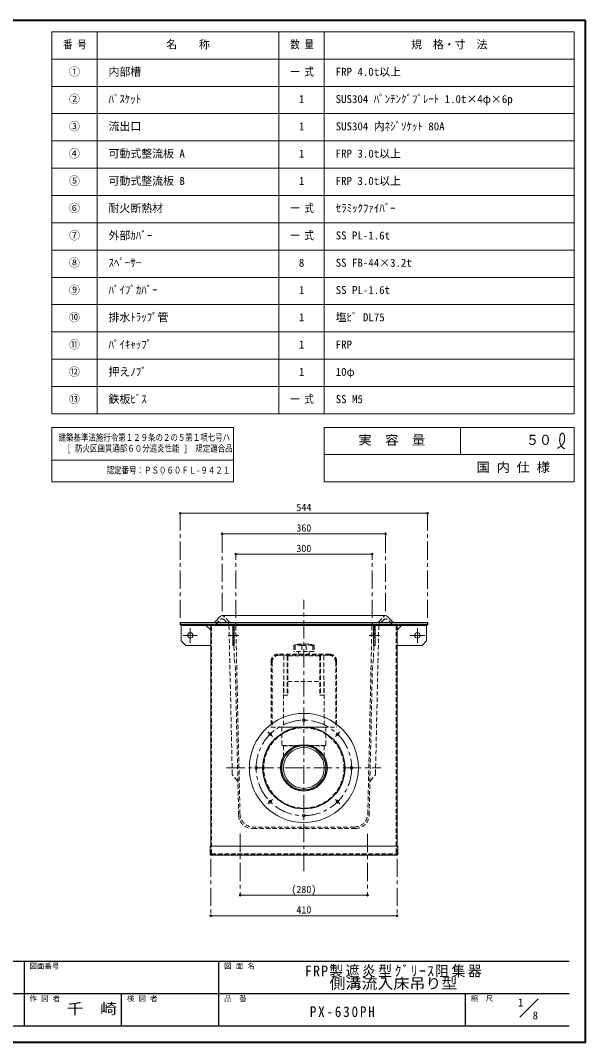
# Model space of a CAD drawing. Units: millimetres at full size, sheet at 1:8. Extents: x -1685 to 1555, y -1115 to 1133.
# Drawn here: x 312 to 1555, y -1115 to 1133 of the extents above; entities that cross this region are included whole.
import ezdxf
from ezdxf.enums import TextEntityAlignment as Align

# ---------------------------------------------------------------- set-up
doc = ezdxf.new("R2010")
doc.units = ezdxf.units.MM
doc.header["$LTSCALE"] = 8
doc.header["$PDMODE"] = 32
doc.header["$PDSIZE"] = 4
doc.linetypes.add('CHAIN1', pattern=[8, 5, -1, 1, -1])
doc.linetypes.add('DASHED1', pattern=[1.8, 1.2, -0.6])
doc.layers.add('0-0_ﾚｲﾔ1', color=4, linetype='Continuous', lineweight=9)
doc.styles.add('ＭＳ ゴシック', font='')
doc.styles.get('ＭＳ ゴシック').set_extended_font_data('MS Gothic')

msp = doc.modelspace()

# ---------------------------------------------------------------- linework, layer by layer
at = {"layer": '0-0_ﾚｲﾔ1', "color": 1, "lineweight": 40}
for p, q in [((1555.424, 1133.018), (-1684.576, 1133.018)), ((1555.424, -1114.982), (1555.424, 1133.018)), ((1555.424, -1114.982), (-1684.576, -1114.982))]:
    msp.add_line(p, q, dxfattribs=at)
at = {"layer": '0-0_ﾚｲﾔ1', "color": 3, "lineweight": 18}
for p, q in [((1530.424, 1108.018), (380.424, 1108.018)), ((380.424, 268.018), (380.424, 1108.018)), ((480.424, 268.018), (480.424, 1108.018)), ((880.424, 268.018), (880.424, 1108.018)), ((980.424, 268.018), (980.424, 1108.018)), ((1530.424, 268.018), (1530.424, 1108.018)), ((1530.424, 1048.018), (380.424, 1048.018)), ((1530.424, 988.018), (380.424, 988.018)), ((1530.424, 928.018), (380.424, 928.018)), ((1530.424, 868.018), (380.424, 868.018)), ((1530.424, 808.018), (380.424, 808.018)), ((1530.424, 748.018), (380.424, 748.018)), ((1530.424, 688.018), (380.424, 688.018)), ((1530.424, 628.018), (380.424, 628.018)), ((1530.424, 568.018), (380.424, 568.018)), ((1530.424, 508.018), (380.424, 508.018)), ((1530.424, 448.018), (380.424, 448.018)), ((1530.424, 388.018), (380.424, 388.018)), ((1530.424, 328.018), (380.424, 328.018)), ((1530.424, 268.018), (380.424, 268.018)), ((380.424, 118.018), (380.424, 238.018)), ((980.424, 118.018), (980.424, 238.018)), ((1530.424, 238.018), (980.424, 238.018)), ((1280.424, 238.018), (1280.424, 178.018)), ((1530.424, 118.018), (1530.424, 238.018)), ((780.424, 166.018), (380.424, 166.018)), ((1530.424, 178.018), (980.424, 178.018)), ((780.424, 118.018), (380.424, 118.018)), ((1530.424, 118.018), (980.424, 118.018))]:
    msp.add_line(p, q, dxfattribs=at)
at = {"layer": '0-0_ﾚｲﾔ1'}
for p, q in [((1207.424, 49.018), (663.424, 49.018)), ((755.424, 4.018), (1115.424, 4.018)), ((1085.424, -40.982), (785.424, -40.982)), ((720.424, -197.582), (730.424, -207.582)), ((1150.424, -197.582), (1140.424, -207.582)), ((795.424, -790.982), (1075.424, -790.982)), ((730.424, -835.982), (1140.424, -835.982))]:
    msp.add_line(p, q, dxfattribs=at)
at = {"layer": '0-0_ﾚｲﾔ1', "linetype": 'CHAIN1'}
for p, q in [((663.424, -180.982), (663.424, 49.018)), ((1207.424, -180.982), (1207.424, 49.018)), ((755.424, -165.982), (755.424, 4.018)), ((1115.424, -165.982), (1115.424, 4.018)), ((785.424, -180.982), (785.424, -40.982)), ((1085.424, -180.982), (1085.424, -40.982)), ((935.424, -737.982), (935.424, -140.982)), ((701.424, -219.582), (669.424, -219.582)), ((685.424, -235.582), (685.424, -203.582)), ((768.824, -219.582), (792.024, -219.582)), ((1102.024, -219.582), (1078.824, -219.582)), ((1169.424, -219.582), (1201.424, -219.582)), ((1185.424, -235.582), (1185.424, -203.582)), ((856.228, -431.786), (866.127, -441.685)), ((1004.72, -441.685), (1014.62, -431.786)), ((765.424, -510.982), (1105.424, -510.982)), ((866.127, -580.278), (856.228, -590.178)), ((1004.72, -580.278), (1014.62, -590.178)), ((795.424, -655.982), (795.424, -790.982)), ((1075.424, -655.982), (1075.424, -790.982)), ((730.424, -710.582), (730.424, -835.982)), ((1140.424, -710.582), (1140.424, -835.982))]:
    msp.add_line(p, q, dxfattribs=at)
at = {"layer": '0-0_ﾚｲﾔ1', "color": 7, "lineweight": 18}
for p, q in [((740.106, -189.48), (751.851, -177.484)), ((755.424, -175.982), (1115.424, -175.982)), ((1130.742, -189.48), (1118.996, -177.484)), ((665.424, -195.982), (665.424, -197.582)), ((1207.424, -197.582), (665.424, -197.582)), ((730.424, -198.382), (730.424, -682.982)), ((778.824, -197.582), (778.824, -241.582)), ((782.024, -197.582), (782.024, -241.582)), ((1088.824, -197.582), (1088.824, -241.582)), ((1092.024, -197.582), (1092.024, -241.582)), ((1140.424, -198.382), (1140.424, -682.982)), ((1205.424, -195.982), (1205.424, -197.582)), ((778.824, -241.582), (782.024, -241.582)), ((1092.024, -241.582), (1088.824, -241.582)), ((1142.024, -682.982), (728.824, -682.982)), ((728.824, -701.382), (728.824, -682.982)), ((1142.024, -701.382), (1142.024, -682.982)), ((730.424, -702.982), (1140.424, -702.982)), ((1410.446, -1059.388), (1450.852, -1018.982))]:
    msp.add_line(p, q, dxfattribs=at)
at = {"layer": '0-0_ﾚｲﾔ1', "linetype": 'DASHED1'}
for p, q in [((770.742, -189.48), (758.996, -177.484)), ((1100.106, -189.48), (1111.851, -177.484)), ((732.024, -698.982), (732.024, -197.582)), ((742.064, -194.48), (751.851, -184.484)), ((758.996, -184.484), (768.783, -194.48)), ((777.826, -524.253), (770.378, -189.109)), ((794.772, -611.648), (785.532, -195.871)), ((1076.076, -611.648), (1085.315, -195.871)), ((1093.021, -524.253), (1100.469, -189.109)), ((1111.851, -184.484), (1102.064, -194.48)), ((1128.783, -194.48), (1118.996, -184.484)), ((1138.824, -197.582), (1138.824, -698.182)), ((778.824, -213.582), (782.024, -213.582)), ((1092.024, -213.582), (1088.824, -213.582)), ((782.024, -225.582), (778.824, -225.582)), ((913.03, -241.786), (913.03, -254.982)), ((916.022, -241.786), (913.03, -241.786)), ((921.729, -239.075), (913.816, -240.81)), ((916.022, -241.786), (916.022, -254.982)), ((922.585, -238.982), (948.262, -238.982)), ((930.584, -241.786), (930.584, -254.982)), ((940.264, -241.786), (930.584, -241.786)), ((940.264, -241.786), (940.264, -254.982)), ((949.119, -239.075), (957.031, -240.81)), ((954.826, -241.786), (954.826, -254.982)), ((1088.824, -225.582), (1092.024, -225.582)), ((992.424, -260.982), (878.424, -260.982)), ((990.424, -262.982), (880.424, -262.982)), ((891.404, -264.482), (891.404, -350.982)), ((898.904, -264.482), (898.904, -350.982)), ((900.203, -265.482), (900.203, -350.982)), ((901.203, -264.482), (932.029, -264.482)), ((957.817, -254.982), (913.03, -254.982)), ((923.424, -254.982), (923.424, -260.982)), ((932.029, -262.982), (932.029, -264.482)), ((938.818, -262.982), (938.818, -264.482)), ((969.645, -264.482), (938.818, -264.482)), ((947.424, -254.982), (947.424, -260.982)), ((970.645, -265.482), (970.645, -350.982)), ((971.944, -264.482), (971.944, -350.982)), ((979.444, -264.482), (979.444, -350.982)), ((791.838, -614.648), (784.521, -285.406)), ((863.424, -275.982), (863.424, -420.982)), ((865.424, -277.982), (865.424, -420.982)), ((1005.424, -277.982), (1005.424, -420.982)), ((1007.424, -275.982), (1007.424, -420.982)), ((1079.01, -614.648), (1086.326, -285.406)), ((890.424, -320.982), (891.404, -320.982)), ((890.424, -320.982), (890.424, -421.482)), ((900.203, -320.982), (970.645, -320.982)), ((979.444, -320.982), (980.424, -320.982)), ((980.424, -320.982), (980.424, -421.482)), ((900.203, -350.982), (891.404, -350.982)), ((970.645, -350.982), (979.444, -350.982)), ((863.424, -420.982), (1007.424, -420.982)), ((886.924, -421.482), (983.924, -421.482)), ((983.924, -421.482), (983.924, -461.482)), ((886.924, -461.482), (983.924, -461.482)), ((890.424, -462.482), (890.424, -492.892)), ((983.924, -461.482), (980.424, -462.482)), ((789.102, -539.646), (778.963, -527.318)), ((1081.745, -539.646), (1091.884, -527.318)), ((1049.017, -643.982), (821.83, -643.982)), ((1046.083, -640.982), (824.764, -640.982)), ((730.424, -700.582), (730.424, -682.982)), ((1140.424, -700.582), (1140.424, -682.982)), ((731.224, -701.382), (1138.824, -701.382)), ((732.824, -699.782), (1137.224, -699.782)), ((750.424, -699.782), (750.424, -701.382)), ((1120.424, -699.782), (1120.424, -701.382))]:
    msp.add_line(p, q, dxfattribs=at)
at = {"layer": '0-0_ﾚｲﾔ1', "color": 5, "lineweight": 25}
for p, q in [((663.424, -190.982), (663.424, -195.982)), ((663.424, -190.982), (1207.424, -190.982)), ((1207.424, -195.982), (663.424, -195.982)), ((1207.424, -190.982), (1207.424, -195.982))]:
    msp.add_line(p, q, dxfattribs=at)
at = {"layer": '0-0_ﾚｲﾔ1', "color": 6, "lineweight": 25}
for p, q in [((-1648.576, -936.125), (1519.424, -936.125)), ((319.424, -936.125), (319.424, -1078.982)), ((747.995, -1078.982), (747.995, -936.125)), ((1519.424, -1007.553), (-109.148, -1007.553)), ((533.709, -1078.982), (533.709, -1007.553)), ((1290.852, -1078.982), (1290.852, -1007.553)), ((1519.424, -1078.982), (-1648.576, -1078.982))]:
    msp.add_line(p, q, dxfattribs=at)
at = {"layer": '0-0_ﾚｲﾔ1', "color": 3, "lineweight": 18}
for points in [[(780.424, 118.018), (780.424, 238.018), (380.424, 238.018)], [(1493.25, 192.008), (1494.12, 192.509), (1495.615, 193.38), (1497.098, 194.274), (1498.558, 195.202), (1499.988, 196.179), (1501.38, 197.218), (1502.166, 197.854), (1502.743, 198.35), (1503.708, 199.242), (1504.623, 200.184), (1505.474, 201.178), (1506.248, 202.225), (1506.932, 203.328), (1507.282, 203.994), (1507.534, 204.536), (1507.914, 205.496), (1508.23, 206.483), (1508.486, 207.49), (1508.684, 208.51), (1508.829, 209.537), (1508.89, 210.133), (1508.936, 210.749), (1508.981, 211.811), (1508.991, 212.872), (1508.975, 213.936), (1508.945, 215.005), (1508.909, 216.082), (1508.89, 216.71), (1508.872, 217.372), (1508.829, 218.514), (1508.738, 219.648), (1508.559, 220.76), (1508.256, 221.837), (1507.789, 222.865), (1507.428, 223.434), (1507.197, 223.739), (1506.75, 224.235), (1506.252, 224.676), (1505.713, 225.041)], [(1505.713, 225.041), (1505.144, 225.309), (1504.557, 225.457), (1504.212, 225.481), (1503.928, 225.462), (1503.441, 225.356), (1502.963, 225.168), (1502.502, 224.91), (1502.064, 224.597), (1501.655, 224.24), (1501.435, 224.019), (1501.13, 223.673), (1500.669, 223.041), (1500.285, 222.372), (1499.968, 221.673), (1499.708, 220.95), (1499.494, 220.212), (1499.389, 219.78), (1499.272, 219.237), (1499.105, 218.296), (1498.973, 217.35), (1498.869, 216.399), (1498.782, 215.446), (1498.703, 214.489), (1498.658, 213.933), (1498.602, 213.27), (1498.507, 212.127), (1498.428, 210.983), (1498.381, 209.842), (1498.38, 208.704), (1498.441, 207.571), (1498.512, 206.917), (1498.596, 206.35), (1498.789, 205.379), (1499.037, 204.416), (1499.332, 203.464), (1499.669, 202.525), (1500.038, 201.599), (1500.266, 201.07), (1500.436, 200.688)], [(1500.436, 200.688), (1500.74, 200.036), (1501.057, 199.392), (1501.388, 198.753), (1501.734, 198.119), (1502.095, 197.488), (1502.312, 197.124), (1502.572, 196.699), (1503.042, 195.977), (1503.542, 195.278), (1504.08, 194.617), (1504.659, 194.006), (1505.286, 193.459), (1505.674, 193.177), (1506.007, 192.966), (1506.606, 192.643), (1507.234, 192.362), (1507.885, 192.116), (1508.551, 191.894), (1509.227, 191.686), (1509.621, 191.569)]]:
    msp.add_lwpolyline(points, dxfattribs=at)
at = {"layer": '0-0_ﾚｲﾔ1'}
for points in [[(665.424, -197.582), (665.424, -231.582), (675.424, -241.582), (730.424, -241.582)], [(1205.424, -197.582), (1205.424, -231.582), (1195.424, -241.582), (1140.424, -241.582)]]:
    msp.add_lwpolyline(points, dxfattribs=at)
at = {"layer": '0-0_ﾚｲﾔ1', "linetype": 'DASHED1'}
for points in [[(780.642, -200.871), (782.2, -270.982), (784.521, -285.406)], [(1090.205, -200.871), (1088.647, -270.982), (1086.326, -285.406)], [(954.826, -241.786), (957.817, -241.786), (957.817, -254.982)], [(886.924, -421.482), (886.924, -461.482), (890.424, -462.482)], [(890.424, -462.482), (980.424, -462.482), (980.424, -492.892)]]:
    msp.add_lwpolyline(points, dxfattribs=at)
at = {"layer": '0-0_ﾚｲﾔ1'}
for centre, radius in [((685.424, -219.582), 6), ((1185.424, -219.582), 6), ((935.424, -510.982), 48.5), ((935.424, -510.982), 45)]:
    msp.add_circle(centre, radius, dxfattribs=at)
at = {"layer": '0-0_ﾚｲﾔ1', "color": 7, "lineweight": 18}
for centre, radius in [((935.424, -510.982), 120), ((935.424, -405.982), 3), ((861.178, -436.736), 3), ((1009.67, -436.736), 3), ((830.424, -510.982), 3), ((1040.424, -510.982), 3), ((861.178, -585.228), 3), ((1009.67, -585.228), 3), ((935.424, -615.982), 3)]:
    msp.add_circle(centre, radius, dxfattribs=at)
at = {"layer": '0-0_ﾚｲﾔ1', "linetype": 'CHAIN1'}
msp.add_circle((935.424, -510.982), 105, dxfattribs=at)
at = {"layer": '0-0_ﾚｲﾔ1', "color": 5, "lineweight": 25}
for radius in [90, 51]:
    msp.add_circle((935.424, -510.982), radius, dxfattribs=at)
at = {"layer": '0-0_ﾚｲﾔ1', "color": 7, "linetype": 'DASHED1', "lineweight": 18}
msp.add_circle((935.424, -510.982), 88.4, dxfattribs=at)
at = {"layer": '0-0_ﾚｲﾔ1', "color": 7, "lineweight": 18}
for centre, radius, start, end in [((755.424, -180.982), 5, 90, 135.6053), ((1115.424, -180.982), 5, 44.3947, 90), ((729.624, -198.382), 0.8, 0, 90), ((736.533, -185.982), 5, 270, 315.6053), ((1134.314, -185.982), 5, 224.3947, 270), ((1141.224, -198.382), 0.8, 90, 180), ((730.424, -701.382), 1.6, 180, 270), ((1140.424, -701.382), 1.6, 270, 0)]:
    msp.add_arc(centre, radius, start, end, dxfattribs=at)
at = {"layer": '0-0_ﾚｲﾔ1', "linetype": 'DASHED1'}
for centre, radius, start, end in [((755.424, -180.982), 5, 44.3947, 90), ((1115.424, -180.982), 5, 90, 135.6053), ((730.424, -197.582), 1.6, 0, 90), ((738.491, -190.982), 5, 270, 315.6053), ((755.424, -187.982), 5, 44.3947, 135.6053), ((772.356, -190.982), 5, 224.3947, 270), ((774.314, -185.982), 5, 224.3947, 270), ((775.643, -200.982), 5, 1.27303, 90), ((780.534, -195.982), 5, 1.27303, 90), ((1090.314, -195.982), 5, 90, 178.72697), ((1095.204, -200.982), 5, 90, 178.72697), ((1096.533, -185.982), 5, 270, 315.6053), ((1098.491, -190.982), 5, 270, 315.6053), ((1115.424, -187.982), 5, 44.3947, 135.6053), ((1132.356, -190.982), 5, 224.3947, 270), ((1140.424, -197.582), 1.6, 90, 180), ((914.03, -241.786), 1, 102.36697, 180), ((923.303, -274.333), 33.352, 77.38992, 102.61008), ((922.585, -242.982), 4, 90, 102.36697), ((947.545, -274.333), 33.352, 77.38992, 102.61008), ((948.262, -242.982), 4, 77.63303, 90), ((956.817, -241.786), 1, 0, 77.63303), ((878.424, -275.982), 15, 90, 180), ((880.424, -277.982), 15, 90, 180), ((892.904, -264.482), 1.5, 90, 180), ((900.404, -264.482), 1.5, 90, 180), ((901.203, -265.482), 1, 90, 180), ((969.645, -265.482), 1, 0, 90), ((970.444, -264.482), 1.5, 0, 90), ((977.944, -264.482), 1.5, 0, 90), ((990.424, -277.982), 15, 0, 90), ((992.424, -275.982), 15, 0, 90), ((782.825, -524.142), 5, 181.27303, 219.43455), ((1088.023, -524.142), 5, 320.56545, 358.72697), ((785.24, -542.822), 5, 1.27303, 39.43455), ((1085.607, -542.822), 5, 140.56545, 178.72697), ((821.83, -613.982), 30, 181.27303, 270), ((824.764, -610.982), 30, 181.27303, 270), ((1046.083, -610.982), 30, 270, 358.72697), ((1049.017, -613.982), 30, 270, 358.72697), ((732.024, -699.782), 1.6, 180, 270), ((731.224, -700.582), 0.8, 180, 270), ((732.824, -698.982), 0.8, 180, 270), ((1138.024, -698.982), 0.8, 270, 0), ((1138.824, -699.782), 1.6, 270, 0), ((1139.624, -700.582), 0.8, 270, 0)]:
    msp.add_arc(centre, radius, start, end, dxfattribs=at)
at = {"layer": '0-0_ﾚｲﾔ1', "color": 1}
for p in [(663.424, 49.018), (1207.424, 49.018), (755.424, 4.018), (1115.424, 4.018), (785.424, -40.982), (1085.424, -40.982), (795.424, -790.982), (1075.424, -790.982), (730.424, -835.982), (1140.424, -835.982)]:
    msp.add_point(p, dxfattribs=at)

# ---------------------------------------------------------------- texts
at = {"layer": '0-0_ﾚｲﾔ1', "color": 7, "style": 'ＭＳ ゴシック'}
for s, height, width, p in [('番 号', 17.6, 0.85, (405.424, 1066.018)), ('数 量', 17.6, 0.85, (905.424, 1066.018)), ('一 式', 17.6, 0.85, (905.424, 1006.018)), ('一 式', 17.6, 0.85, (905.424, 706.018)), ('一 式', 17.6, 0.85, (905.424, 646.018)), ('一 式', 17.6, 0.85, (905.424, 286.018)), ('建築基準法施行令第１２９条の２の５第１項七号ハ', 14.66, 0.8, (395.424, 204.018)), ('実\u3000容\u3000量', 20.53, 1.05, (1055.424, 194.018)), ('５０', 21.99, 0.95, (1424.424, 193.018)), ('[ 防火区画貫通部６０分遮炎性能 ]\u3000規定適合品', 14.66, 0.8, (413.424, 180.018)), ('国 内 仕 様', 20.53, 1.05, (1315.424, 134.018)), ('認定番号：ＰＳ０６０ＦＬ-９４２１', 14.66, 0.8, (501.424, 132.018)), ('側溝流入床吊り型', 23.46, 1.1, (991.709, -1003.839)), ('千\u3000崎', 23.46, 1.15, (413.709, -1059.268))]:
    msp.add_text(s, height=height, dxfattribs=dict(at, width=width)).set_placement(p, align=Align.BOTTOM_LEFT)
for s, height, p in [('名\u3000\u3000称', 17.6, (632.424, 1066.018)), ('規\u3000格・寸\u3000法', 17.6, (1171.424, 1066.018)), ('①', 17.6, (418.424, 1006.018)), ('内部槽', 17.6, (505.424, 1006.018)), ('FRP 4.0t以上', 17.6, (1005.424, 1006.018)), ('②', 17.6, (418.424, 946.018)), ('ﾊﾞｽｹｯﾄ', 17.6, (505.424, 946.018)), ('1', 17.6, (924.424, 946.018)), ('SUS304 ﾊﾟﾝﾁﾝｸﾞﾌﾟﾚｰﾄ 1.0t×4φ×6p', 17.6, (1005.424, 946.018)), ('③', 17.6, (418.424, 886.018)), ('流出口', 17.6, (505.424, 886.018)), ('1', 17.6, (924.424, 886.018)), ('SUS304 内ﾈｼﾞｿｹｯﾄ 80A', 17.6, (1005.424, 886.018)), ('④', 17.6, (418.424, 826.018)), ('可動式整流板 A', 17.6, (505.424, 826.018)), ('1', 17.6, (924.424, 826.018)), ('FRP 3.0t以上', 17.6, (1005.424, 826.018)), ('⑤', 17.6, (418.424, 766.018)), ('可動式整流板 B', 17.6, (505.424, 766.018)), ('1', 17.6, (924.424, 766.018)), ('FRP 3.0t以上', 17.6, (1005.424, 766.018)), ('⑥', 17.6, (418.424, 706.018)), ('耐火断熱材', 17.6, (505.424, 706.018)), ('ｾﾗﾐｯｸﾌｧｲﾊﾞｰ', 17.6, (1005.424, 706.018)), ('⑦', 17.6, (418.424, 646.018)), ('外部ｶﾊﾞｰ', 17.6, (505.424, 646.018)), ('SS PL-1.6t', 17.6, (1005.424, 646.018)), ('⑧', 17.6, (418.424, 586.018)), ('ｽﾍﾟｰｻｰ', 17.6, (505.424, 586.018)), ('8', 17.6, (924.424, 586.018)), ('SS FB-44×3.2t', 17.6, (1005.424, 586.018)), ('⑨', 17.6, (418.424, 526.018)), ('ﾊﾟｲﾌﾟｶﾊﾞｰ', 17.6, (505.424, 526.018)), ('1', 17.6, (924.424, 526.018)), ('SS PL-1.6t', 17.6, (1005.424, 526.018)), ('⑩', 17.6, (418.424, 466.018)), ('排水ﾄﾗｯﾌﾟ管', 17.6, (505.424, 466.018)), ('1', 17.6, (924.424, 466.018)), ('塩ﾋﾞ DL75', 17.6, (1005.424, 466.018)), ('⑪', 17.6, (418.424, 406.018)), ('ﾊﾟｲｷｬｯﾌﾟ', 17.6, (505.424, 406.018)), ('1', 17.6, (924.424, 406.018)), ('FRP', 17.6, (1005.424, 406.018)), ('⑫', 17.6, (418.424, 346.018)), ('押えﾉﾌﾞ', 17.6, (505.424, 346.018)), ('1', 17.6, (924.424, 346.018)), ('10φ', 17.6, (1005.424, 346.018)), ('⑬', 17.6, (418.424, 286.018)), ('鉄板ﾋﾞｽ', 17.6, (505.424, 286.018)), ('SS M5', 17.6, (1005.424, 286.018)), ('544', 16.13, (918.924, 49.018)), ('360', 16.13, (918.924, 4.018)), ('300', 16.13, (918.924, -40.982)), ('(280)', 16.13, (907.924, -790.982)), ('410', 16.13, (918.924, -835.982)), ('図面番号', 11.73, (331.424, -956.125)), ('図 面 名', 11.73, (759.995, -956.125)), ('作 図 者', 11.73, (331.424, -1027.553)), ('検 図 者', 11.73, (545.709, -1027.553)), ('品\u3000番', 11.73, (759.995, -1027.553)), ('縮\u3000尺', 11.73, (1302.852, -1027.553)), ('1', 17.6, (1406.382, -1041.001)), ('8', 17.6, (1438.958, -1069.304))]:
    msp.add_text(s, height=height, dxfattribs=at).set_placement(p, align=Align.BOTTOM_LEFT)
at = {"layer": '0-0_ﾚｲﾔ1', "color": 7, "char_height": 23.46, "attachment_point": 7, "style": 'ＭＳ ゴシック'}
for s, insert in [('\\T1.18;\\W0.95;FRP製遮炎型ｸﾞﾘｰｽ阻集器', (937.709, -971.839)), ('\\T1.28;\\W0.9;PX-630PH', (948.424, -1059.268))]:
    msp.add_mtext(s, dxfattribs=dict(at, insert=insert))

doc.saveas('drawing.dxf')
